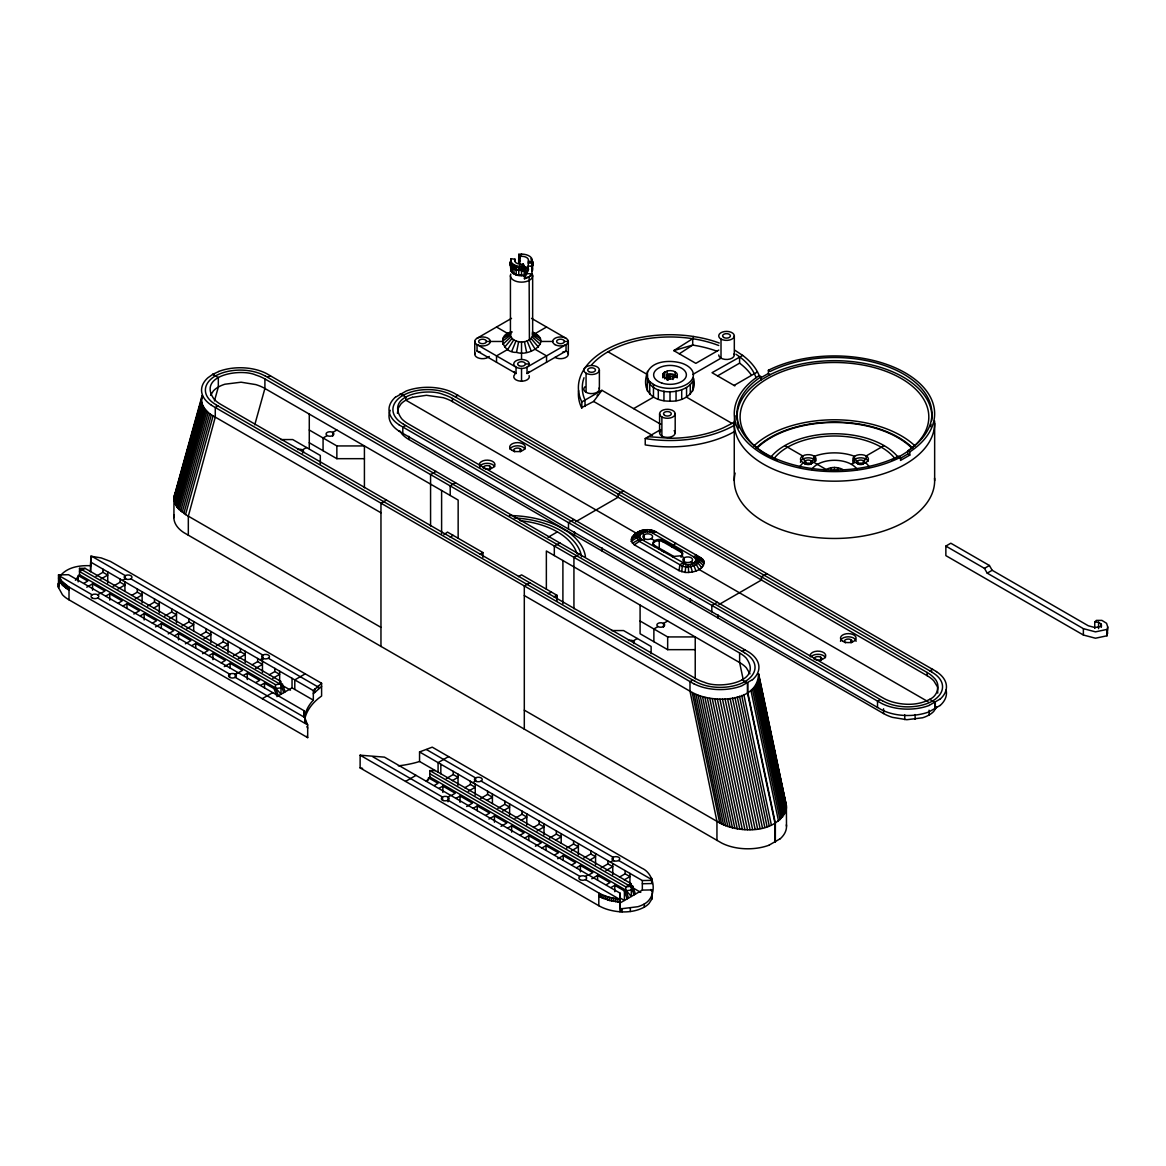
<?xml version="1.0" encoding="UTF-8"?>
<svg xmlns="http://www.w3.org/2000/svg" width="1166" height="1166" viewBox="0 0 1166 1166"><rect width="100%" height="100%" fill="white"/><g stroke="black" fill="none" stroke-linecap="round" stroke-linejoin="round"><path stroke-width="1.5" d="M531.171 266.154A11.106 6.413 0 0 1 532.279 271.022L531.171 275.759L524.423 278.747C525.881 271.955 515.299 277.479 512.268 272.45L512.268 267.845L509.906 263.822L511.189 260.28L509.906 263.822L512.268 267.845L516.188 270.104L524.321 270.731L513.973 269.127L510.285 265.498L510.825 261.884M513.958 273.733L513.973 269.127M521.537 275.555L521.537 268.078L524.321 267.859L523.694 270.337L521.537 270.935M531.9 264.682L532.279 271.022M532.264 269.361L533.183 263.297L531.9 260.28L533.139 264.857L531.9 266.344L528.067 266.008M532.658 275.73L532.658 335.385C530.049 344.174 513.04 344.174 510.431 335.385L510.431 275.73M426.377 781.337L429.817 776.95L625.792 890.095L631.302 896.465L631.302 883.741L419.556 761.485L419.556 751.939L432.236 747.158L641.825 868.16C655.379 874.019 657.566 896.843 644.317 903.956A27.518 15.887 0 0 1 637.933 906.696L622.09 908.678L619.962 911.768L620.283 893.287L384.474 757.142L360.134 755.189L360.119 767.913L598.814 905.72A37.472 21.629 0 0 0 607.661 909.509C619.569 912.978 633.138 913.124 644.302 907.148A27.518 15.887 0 0 0 649.039 903.461L651.838 899.088L652.29 893.098M521.537 359.463L521.537 341.798M598.814 905.72L598.814 892.981L360.134 755.189M622.061 911.87L622.09 908.678L619.948 908.591L619.948 902.222L609.629 900.516L602.122 897.864L600.432 897.048L600.432 893.87L598.814 892.981M602.122 897.864L602.137 894.686L600.432 893.87M603.901 898.636L603.915 895.444L602.137 894.686M605.752 899.321L605.752 896.144L603.915 895.444M607.661 899.963L607.661 896.785L605.752 896.144M609.629 900.516L609.629 897.339L607.661 896.785M611.64 901.012L611.64 897.835L609.629 897.339M613.68 901.435L613.695 898.243L611.64 897.835M615.765 901.77L615.765 898.592L613.695 898.243M617.849 902.032L617.863 898.855L615.765 898.592M642.335 883.741L652.319 883.537L651.517 877.94M651.969 882.327L651.983 879.149M620.283 893.287L619.948 902.222L620.283 896.465M685.069 572.419L679.064 570.655L634.333 544.828L631.287 541.359C631.928 530.909 647.349 527.003 655.598 531.638L701.116 557.916L704.162 561.385C704.366 570.407 692.254 572.914 685.069 572.419L686.104 564.315C690.549 566.151 699.964 560.963 693.639 556.78L652.843 533.226C648.529 529.335 634.683 533.78 641.81 539.596L686.104 564.315M630.325 911.506L630.354 908.299M644.302 907.148L644.317 903.956M651.838 899.088L651.852 895.882M58.519 584.457L58.373 583.219L58.533 587.635L58.519 574.896L68.488 574.707L304.282 710.852L305.419 719.611L307.678 724.902L307.693 737.641L69.013 599.834A37.472 21.629 0 0 1 62.439 594.733L58.533 587.635L59.014 578.438M175.177 492.679L173.982 497.051L173.909 517.631M380.961 512.792L213.101 415.868C205.974 412.079 199.24 403.932 202.184 395.434L173.982 497.051M524.306 595.549L692.181 692.473C711.537 703.331 757.973 703.521 758.556 673.686L786.394 805.677L786.496 826.257M524.306 710.152L719.743 822.977C740.177 833.865 779.558 833.952 786.496 807.163L758.498 673.992M90.861 556.226L90.54 571.529L90.861 556.226L101.194 557.916L110.391 561.4L321.597 683.276L321.597 696.015L318.478 698.376A78.749 45.474 0 0 0 304.763 719.174M90.54 565.16L90.89 559.403M304.428 717.542L304.282 714.029M681.775 571.792L682.27 565.816L684.223 563.863M679.064 570.655L679.851 564.738L682.606 563.149M937.726 693.114L937.508 686.934L933.849 680.9A38.23 22.067 0 0 0 927.145 675.682L452.423 401.6A38.23 22.067 0 0 0 443.371 397.723L426.465 395.289L412.385 397.358M510.723 332.179C495.885 335.808 503.916 353.327 516.509 352.336L518.666 341.58M512.268 272.45L510.825 269.361L511.189 264.682M516.509 352.336C529.524 357.16 553.806 341.026 532.352 332.179M511.189 267.757L510.81 271.022L515.984 274.914A11.106 6.413 0 0 0 524.423 275.555M515.022 260.878L515.022 259.289L514.629 260.455A6.632 3.833 0 0 0 521.275 264.274C526.857 262.889 523.286 272.669 524.321 275.336M524.467 266.912A5.845 3.381 0 0 1 527.192 270.716L528.067 270.847L528.46 260.135A6.632 3.833 0 0 0 521.814 256.301L519.803 256.535L518.768 254.319L521.537 254.101A10.727 6.194 0 0 1 531.9 261.898L531.9 270.964M532.264 261.884L531.9 263.487L533.139 264.857L532.264 264.755L531.9 266.344M646.62 374.884C650.147 360.483 669.911 359.682 681.702 363.18A23.393 13.511 0 0 1 688.567 383.104A23.393 13.511 0 0 1 653.47 384.43L649.754 381.632L647.407 378.382L646.62 374.884C641.752 392.082 654.286 401.614 670.013 401.119C682.97 402.124 698.099 393.015 693.406 378.061L692.604 391.106M647.407 374.563C645.818 395.697 683.32 396.702 692.604 381.559M646.62 387.608L647.407 384.124M644.288 539.96L644.288 534.655L639.055 531.638L637.19 533.037L635.63 536.418L639.055 541.184L679.851 564.738C686.322 570.582 707.077 563.921 696.394 555.191L693.639 556.78M521.537 268.078L518.768 267.859L518.768 275.336M682.474 555.526L682.547 553.777L681.09 552.276L662.856 541.753C659.737 539.975 652.537 540.485 652.902 545.149M1094.743 622.003L1098.576 622.294L1101.287 624.189L1101.476 626.215L1095.063 627.57L1088.33 625.792L992.164 570.276L989.409 565.495L950.815 543.21L945.859 546.082L945.859 555.628L1083.374 635.018L1095.472 638.225L1107.03 635.776L1107.7 626.929L1106.563 623.285L1101.885 620.385L1096.39 620.385L1094.743 622.003L1094.743 628.357M1107.03 635.776L1107.7 626.929M202.505 396.046L175.906 491.265L176.795 489.88M201.485 399.851L173.909 498.538L176.999 507.21L185.525 514.556L380.961 627.381M178.733 482.957L180.191 477.754M182.115 470.831L183.572 465.642M187.915 450.061L189.373 444.858M190.335 441.404L191.792 436.201M193.731 429.277L195.174 424.089M196.15 420.62L197.593 415.431M174.011 500.025L201.587 401.337M174.288 501.497L201.849 402.809M174.711 502.954L202.286 404.281M175.323 504.397L202.884 405.724M176.081 505.825L203.642 407.138M176.999 507.21L204.56 408.523M178.063 508.565L205.639 409.878M179.287 509.877L206.863 411.19M180.657 511.131L208.233 412.458M182.173 512.34L209.734 413.668M214.442 400.9L218.319 387.054L218.319 377.507L212.62 374.432L207.956 377.74A39.309 22.693 0 0 0 211.454 405.214M183.805 513.492L211.367 414.805M185.525 514.556L213.101 415.868M254.742 424.832L264.901 388.482L264.901 378.935A38.23 22.067 0 0 0 255.85 375.058C240.794 368.092 196.835 375.204 214.078 399.166A38.23 22.067 0 0 0 220.797 404.398L695.504 678.481A38.23 22.067 0 0 0 704.57 682.358C719.611 689.325 763.57 682.197 746.327 658.236A38.23 22.067 0 0 0 739.623 653.004L264.901 378.935M583.977 377.74L583.044 381.005A87.712 50.648 0 0 0 583.977 397.489L585.011 400.069L585.011 406.438M58.985 581.645L58.344 586.411M511.189 263.487L516.188 267.247L516.188 274.724M509.906 263.822L511.189 260.28M511.801 351.214L515.984 340.938M511.408 267.058L512.253 264.974L513.186 268.413L515.489 269.419L513.958 266.256L513.186 268.413L512.268 267.845M936.604 706.931L933.806 711.304A27.518 15.887 0 0 1 922.641 717.76L906.827 719.714L892.427 717.352A37.472 21.629 0 0 1 883.58 713.548L408.872 439.48A37.472 21.629 0 0 1 402.299 434.379L399.763 430.895M210.58 395.318L213.436 390.829A28.305 16.339 0 0 1 224.907 384.212L241.085 382.2L255.835 384.605A38.23 22.067 0 0 1 264.901 388.482L458.151 500.054L458.151 538.255M679.297 353.808L692.706 345.063L692.706 338.694L693.726 336.522L699.454 337.528A91.618 52.893 0 0 1 719.233 343.008M649.345 532.06L650.351 529.889L656.385 532.09M530.836 261.65L531.681 260.076L530.836 258.794M75.382 580.274L79.521 574.707L275.497 687.853L281.006 694.222L281.006 681.483L85.031 568.338L79.521 568.338L79.521 574.707L76.767 579.487M427.747 780.535L429.817 776.95L429.817 770.595L435.326 770.595M531.9 263.152L532.804 261.621L531.681 260.076M513.681 339.933L507.764 349.421L496.527 355.892L496.527 362.262M521.537 254.101L519.949 256.447L519.803 265.6M510.825 269.361L510.023 262.248L511.189 263.152L511.189 258.692A10.727 6.194 0 0 0 521.537 266.475L523.14 264.143L523.14 265.731M531.9 274.156L529.131 276.925L524.423 278.747M662.9 377.871L663.964 372.508L668.103 370.773A7.36 4.256 0 0 1 677.125 375.977L671.908 378.994A7.36 4.256 0 0 1 662.9 373.776L663.425 373.251L663.425 377.332M578.584 390.523A91.618 52.893 0 0 0 581.513 407.677L593.64 401.454L601.918 390.319L660.787 424.307M504.674 347.104L511.918 338.592M60.909 575.1C68.269 566.778 80.381 565.204 90.89 565.758M304.53 717.309A78.749 45.474 0 0 1 311.614 702.049L313.319 700.139L313.319 690.593L321.597 683.276M313.319 693.785L321.597 686.468M651.226 532.512L653.674 530.953M639.799 535.252L636.024 534.669L631.156 539.26L635.63 536.418L639.522 536.418M502.721 344.378L510.81 337.047M395.478 397.227L406.249 391.004A39.309 22.693 0 0 1 453.851 393.029L936.56 671.631M752.449 679.661L741.678 685.885A39.309 22.693 0 0 1 694.076 683.859M939.971 699.148L929.2 705.372M939.971 705.517L929.2 711.741M780.025 838.835L769.254 845.044M640.571 534.159L637.19 533.037L632.001 537.118L636.024 534.669M634.333 544.828L641.81 539.596M443.896 534.713L447.467 532.09L482.957 552.582L482.957 557.348M450.28 537.293L452.976 535.267M803.563 462.669L802.383 463.558A37.035 21.382 0 0 0 799.38 467.391M824.581 470.612C829.653 466.619 837.159 466.619 842.785 469.446M884.076 445.601L866.163 455.95L866.163 459.127L863.394 460.73L863.394 463.908A3.892 2.245 0 0 0 857.885 463.908L857.578 460.964L854.503 459.593L854.503 456.416L852.973 455.731A37.035 21.382 0 0 0 815.938 455.731L814.393 456.416L814.393 459.593L811.332 460.964L811.332 464.141M521.085 270.279L524.321 267.859M681.862 556.357L680.9 557.071L682.708 553.369L681.993 551.693L662.856 540.47C659.606 537.657 649.229 540.98 654.359 545.382L673.788 556.43L680.9 555.788L684.267 557.742L684.267 563.047M632.366 543.254L640.571 538.663M400.142 393.919L405.841 396.994L405.841 400.171L636.301 533.226L644.302 529.889L645.308 532.06M631.287 541.359L636.024 538.153L639.799 537.57M929.608 699.396C938.076 695.81 941.079 684.048 933.849 677.723A38.23 22.067 0 0 0 927.145 672.49L452.423 398.422A38.23 22.067 0 0 0 443.371 394.545C428.316 387.578 384.357 394.691 401.6 418.652A38.23 22.067 0 0 0 408.319 423.885L883.026 697.968A38.23 22.067 0 0 0 892.092 701.845C904.291 705.386 918.196 705.517 929.608 699.396L935.307 702.457L935.307 708.826M639.055 531.638L633.75 535.048L637.19 533.037M718.81 350.091L695.84 363.355L673.788 350.616L692.706 338.694L698.201 339.656A87.712 50.648 0 0 1 718.737 345.5M760.611 377.901L768.394 373.47L768.394 370.278A100.189 57.848 0 0 1 905.297 372.872A100.189 57.848 0 0 1 909.786 451.912L909.786 455.104L900.516 460.453L900.516 457.261L898.724 456.081A97.463 56.274 0 0 1 765.537 453.559A97.463 56.274 0 0 1 761.179 376.676L759.124 375.627A100.189 57.848 0 0 0 763.613 454.682A100.189 57.848 0 0 0 900.516 457.261M737.204 420.635A97.463 56.274 0 0 1 761.179 379.854L770.187 374.65A97.463 56.274 0 0 1 877.561 366.488A97.463 56.274 0 0 1 931.707 420.635M768.394 370.278L770.187 371.473A97.463 56.274 0 0 1 903.373 373.98A97.463 56.274 0 0 1 907.731 450.878L907.731 454.055L900.269 458.427M502.706 338.563L510.81 333.724L510.431 335.385L502.05 341.478L486.441 341.463A3.892 2.245 0 0 1 480.596 343.402A3.892 2.245 0 0 1 480.596 339.51A3.892 2.245 0 0 1 486.441 341.463M643.428 532.512L641.475 530.559L639.464 531.754L644.302 529.889M305.259 673.846L294.794 679.895L294.794 689.441M405.564 781.409L416.029 775.361M212.62 374.432L218.727 371.517M218.027 405.987L215.273 407.575L215.273 417.137L188.324 516.174L188.324 535.267M267.655 377.347L270.41 375.744M528.213 261.213L531.9 261.898M528.067 270.847L528.577 269.157L527.44 267.67L522.732 265.79M477.04 338.271L511.524 318.362M85.031 568.338L79.521 571.529L275.497 684.675L282.391 683.874L285.145 691.832M302.388 449.916L306.527 447.525M327.209 435.588A3.892 2.245 0 0 1 328.958 431.828A3.892 2.245 0 0 1 333.724 434.583A3.892 2.245 0 0 1 327.209 435.588L323.069 437.979L323.069 450.717M336.857 430.021L332.718 432.411L332.718 436.055M84.083 583.189L87.771 581.062L78.137 575.508L78.137 581.878M96.035 576.295L102.929 572.317L107.738 575.086L100.844 579.065M86.75 587.198L92.566 583.845L104.955 590.987L101.282 593.115M546.548 327.019L535.311 333.505L532.629 332.31M97.682 594.791L100.465 593.173M122.517 580.435L125.316 578.832L125.316 575.64L91.837 556.313M113.219 586.221L120.113 582.242L124.922 585.011L118.028 588.99M106.091 595.884L109.764 593.771L122.153 600.913L118.466 603.041M405.549 425.473L402.795 427.062L402.795 433.431M455.177 396.819L457.932 395.23M131.641 595.432L137.311 592.168L142.121 594.937L135.227 598.916M123.275 605.81L126.963 603.697L139.337 610.838L133.828 614.03M527.047 373.514L566.035 351.01L566.035 344.64L527.047 367.144L527.047 373.514A7.798 4.504 0 0 0 529.072 371.502M147.616 606.072L154.495 602.093L159.305 604.862L153.65 608.127M140.474 615.735L144.147 613.622L156.536 620.764L152.396 623.154M164.8 615.998L171.694 612.019L176.503 614.788L169.609 618.767M155.515 626.9L161.345 623.548L173.719 630.689L168.21 633.881M386.471 500.054L380.961 503.231L380.961 646.489M436.099 471.399L430.575 474.591L430.575 525.968M181.998 625.923L188.877 621.944L193.687 624.714L186.808 628.693M174.856 635.587L178.529 633.473L190.918 640.615L185.394 643.807M581.834 408.275L581.834 401.92L601.918 390.319M455.512 482.622L450.207 485.916L450.207 495.463M200.567 635.047L206.076 631.87L210.886 634.639L203.992 638.618M192.04 645.512L195.728 643.399L208.102 650.541L202.593 653.718M216.38 645.775L223.26 641.796L228.07 644.565L222.415 647.83M633.619 408.625L653.47 397.169L653.47 384.43M692.808 374.446L721.011 358.166L721.011 339.073A7.798 4.504 0 0 1 724.509 331.538A7.798 4.504 0 0 1 734.055 337.047A7.798 4.504 0 0 1 721.011 339.073M209.239 655.438L212.912 653.324L225.3 660.466L221.161 662.856M759.868 377.288A91.618 52.893 0 0 0 758.498 373.922L756.763 370.613A91.618 52.893 0 0 0 742.698 355.411L712.032 372.697L734.871 385.888M717.542 375.889L739.594 363.151L739.594 356.781L735.965 354.216M233.564 655.686L240.458 651.707L245.268 654.49L238.374 658.469M224.28 666.602L230.11 663.25L242.484 670.392L236.975 673.569M734.084 385.436L757.463 371.939M237.995 672.578L235.24 674.167L235.24 677.359L304.967 717.6M260.047 659.839L262.816 658.251A3.892 2.245 0 0 0 269.346 657.245A3.892 2.245 0 0 0 264.565 654.476A3.892 2.245 0 0 0 262.816 658.251M252.133 664.824L257.657 661.632L262.452 664.416L255.573 668.395M734.799 431.376A91.618 52.893 0 0 1 646.299 445.077L645.235 444.887L645.235 438.518L660.714 429.584M243.621 675.289L247.294 673.176L259.683 680.317L256.01 682.445M269.171 674.837L274.841 671.558L279.651 674.342L272.757 678.32M479.867 554.36L482.957 552.582M260.82 685.214L264.493 683.101L274.112 688.654L276.313 695.023M274.112 688.654L281.006 687.853M272.742 692.633L262.248 698.682M573.993 519.54L568.483 522.718L568.483 529.087M623.621 490.886L618.097 494.078L618.097 497.255L575.567 521.814M548.093 537.264L557.392 531.885M276.867 696.612L292.039 687.853L313.319 700.139M560.03 542.962L554.316 546.023L554.316 555.57M518.462 576.645L521.552 574.853L557.042 595.345L557.042 600.65M529.83 582.811L524.306 586.002L524.306 729.246M579.444 554.171L573.934 557.348L573.934 608.739M652.843 533.226L655.598 531.638M553.894 596.788L557.042 595.345M662.215 551.372L663.483 550.644L663.483 551.912M675.989 543.414L671.966 545.732L671.966 547.014M851.544 464.389L855.13 462.319A7.798 4.504 0 0 0 864.545 463.033L866.163 462.319A7.798 4.504 0 0 0 866.163 455.95A7.798 4.504 0 0 0 855.13 455.95L853.891 456.883A7.798 4.504 0 0 0 855.13 462.319M628.489 640.557A3.892 2.245 0 0 1 633.196 640.906L637.336 638.516M658.018 626.579A3.892 2.245 0 0 1 659.767 622.819A3.892 2.245 0 0 1 664.533 625.574A3.892 2.245 0 0 1 658.018 626.579L653.878 628.97L653.878 641.708M667.666 621.012L663.527 623.402L663.527 627.046M717.352 602.297L711.828 605.489L711.828 611.859M766.966 573.657L761.456 576.835L761.456 580.027L718.926 604.571M434.393 785.432L438.066 783.304L428.432 777.751M446.33 778.538L453.224 774.559L458.034 777.328L452.364 780.608M439.203 788.201L442.876 786.088L455.25 793.23L451.577 795.358M450.761 795.416L448.006 797.019L448.006 801.785M472.828 782.678L475.582 781.089L475.582 777.911L426.494 749.578M464.753 787.75L470.423 784.485L475.232 787.254L468.338 791.233M455.935 798.389L460.06 796.014L472.449 803.155L466.633 806.522M480.713 798.389L487.607 794.41L492.416 797.18L486.907 800.357M692.75 680.07L689.995 681.658L689.995 691.205L716.944 821.36L716.944 840.467M742.378 651.415L745.132 649.826M473.119 808.315L477.258 805.939L489.633 813.081L485.96 815.209M497.911 808.315L504.805 804.336L509.615 807.105L502.721 811.084M488.933 819.042L494.442 815.865L506.831 823.007L501.016 826.373M515.095 818.24L521.989 814.262L526.799 817.031L521.289 820.208M507.501 828.166L511.641 825.79L524.015 832.932L520.342 835.06M533.518 827.452L539.188 824.187L543.997 826.956L537.103 830.935M945.859 546.082L984.454 568.367L989.409 565.495M524.7 838.092L528.825 835.716L541.213 842.858L535.398 846.225M984.454 568.367L987.208 573.133L992.164 570.276M549.477 838.092L556.371 834.113L561.181 836.882L555.672 840.059M541.884 848.017L546.023 845.642L558.397 852.783L554.725 854.911M566.676 848.017L573.57 844.038L578.38 846.808L571.486 850.786M557.698 858.744L563.207 855.567L575.596 862.709L571.923 864.837M583.86 857.943L590.754 853.964L595.564 856.733L589.894 859.998M576.733 867.606L580.406 865.493L592.794 872.634L589.107 874.762M880.272 699.556L877.517 701.145L877.517 707.514M929.9 670.902L932.654 669.313M585.507 876.424L588.305 874.821M610.357 862.082L613.141 860.479L613.141 857.287L481.092 781.089M601.058 867.868L607.952 863.889L612.762 866.659L605.868 870.638M591.774 878.77L597.59 875.418L609.978 882.56L606.305 884.688M619.481 877.08L625.136 873.815L629.946 876.584L624.276 879.849M611.115 887.457L614.788 885.344L624.408 890.897L627.177 898.855M631.302 883.741L625.792 886.918L429.817 773.772M620.283 902.834L642.335 890.095L652.319 889.906M448.575 756.588L438.081 762.637L438.081 772.183M734.682 421.83A87.712 50.648 0 0 1 732.029 423.418L723.401 427.791A87.712 50.648 0 0 1 670.013 438.256L648.427 436.682M636.301 533.226L641.475 530.559M504.659 335.837L511.918 332.179M511.787 331.727L507.749 333.505L496.527 327.019M548.02 593.727L551.533 592.168M863.394 463.908L862.592 464.272A3.892 2.245 0 0 1 857.885 463.908M1107.03 629.407L1095.472 631.855L1083.374 628.649L987.208 573.133M694.878 557.712L698.259 556.59L703.083 559.491M419.556 761.485L416.262 762.477A78.749 45.474 0 0 1 398.349 765.858M673.788 350.616L692.706 345.063L698.201 346.025A87.712 50.648 0 0 1 717.134 351.272M643.02 530.749L647.319 529.655L647.319 531.915M667.171 374.271L668.103 373.951A7.36 4.256 0 0 1 677.125 376.968M677.125 377.871A7.36 4.256 0 0 0 668.103 374.869L667.141 375.088L667.71 380.145M695.65 558.805L699.425 558.222L704.162 561.385M533.183 263.297L528.067 262.889M521.537 266.475L524.321 266.271M666.967 376.37L675.901 377.055M419.556 751.939L642.335 880.549L652.304 880.374M552.728 341.463L541.039 341.463L532.658 335.385L532.279 333.724L540.368 338.548M564.417 341.463A3.892 2.245 0 0 0 558.572 339.51A3.892 2.245 0 0 0 558.572 343.402A3.892 2.245 0 0 0 564.417 341.463L568.323 341.463L568.323 354.187M525.429 363.967L529.335 363.967M280.685 439.567L292.739 439.567L320.315 455.483L320.315 464.33M309.281 430.021L336.857 445.937L364.419 445.937L364.419 487.782M309.281 442.759L336.857 458.675L364.419 458.675M695.927 559.971L699.819 559.971L704.293 563.484M611.494 630.558L623.548 630.558L651.124 646.474L651.124 653.762M640.09 621.012L667.666 636.928L695.227 636.928L695.227 678.772M640.09 605.096L640.09 633.75L667.666 649.666L695.227 649.666M631.302 890.095L624.408 890.897L624.408 900.443L620.297 898.068M617.863 898.855L619.962 899.03M511.189 258.692L515.022 259.289M524.467 275.468A5.845 3.381 0 0 0 527.192 273.427L532.279 274.214M695.65 561.138L699.425 561.721L703.448 565.627M645.235 438.518L646.299 438.707A91.618 52.893 0 0 0 734.799 425.022M360.119 767.913L362.597 768.365M516.188 267.247L518.768 267.859M694.878 562.216L698.259 563.338L701.699 567.696M805.502 463.908A3.892 2.245 0 0 1 805.502 460.73L806.318 464.272A3.892 2.245 0 0 0 811.026 463.908L811.026 460.73A3.892 2.245 0 0 0 805.502 460.73L802.747 459.127L802.747 455.95L784.835 445.601M532.614 332.908L538.415 335.837M907.731 450.878L909.786 451.912M907.731 454.055L909.786 455.104M742.086 679.909L747.785 682.985L747.785 692.531L775.346 823.036L775.346 842.143M694.018 683.917L211.367 405.258M598.814 896.173L600.432 897.048M529.131 276.925L529.408 339.933L535.34 349.421L546.548 355.892L546.548 362.262M813.781 462.319A7.798 4.504 0 0 0 815.019 456.883L813.781 455.95A7.798 4.504 0 0 0 802.747 455.95A7.798 4.504 0 0 0 802.747 462.319L804.365 463.033A7.798 4.504 0 0 0 813.781 462.319L826.126 469.446M607.982 351.797L647.188 374.446M732.029 423.418L686.555 397.169L686.555 387.608M531.55 318.362L566.035 338.271M593.64 401.454L652.523 435.457M477.04 351.01L516.028 373.514L516.028 367.144A7.798 4.504 0 0 1 519.511 359.624A7.798 4.504 0 0 1 529.072 365.133A7.798 4.504 0 0 1 516.028 367.144L477.04 344.64L477.04 351.01A7.798 4.504 0 0 0 480.538 352.176M453.035 395.595L932.028 672.141M651.182 538.634L654.549 540.587L654.549 541.855M691.161 561.721L696.394 564.738L699.148 569.518L928.049 701.67M403.421 424.235L882.414 700.781M265.513 376.108L744.506 652.654M215.899 404.762L694.892 681.294M130.825 578.832L262.816 655.059L262.816 659.839M268.326 658.251L317.414 686.585M618.65 860.479L652.144 879.805M90.54 561.983L313.319 690.593M629.932 884.528L632.686 886.116L635.441 894.074M79.521 568.338L281.006 684.675L283.761 692.633M282.74 685.681L290.48 690.141M429.817 770.595L631.302 886.918L634.056 894.876M632.905 887.836L640.761 892.384M58.679 575.45L92.158 594.791M97.682 597.969L229.717 674.167L229.717 677.359A3.892 2.245 0 0 0 236.246 676.353A3.892 2.245 0 0 0 231.466 673.584A3.892 2.245 0 0 0 229.717 677.359M372.785 756.763L442.497 797.019L442.497 800.197M448.006 800.197L579.998 876.424M585.507 879.616L618.986 898.957M58.519 574.896L61.463 580.857L68.998 587.096L307.678 724.902M58.519 578.088L62.439 585.172L69.013 590.288L69.013 599.834M398.889 424.745L881.54 703.389A39.309 22.693 0 0 0 929.258 705.415M398.889 431.114L881.54 709.759A39.309 22.693 0 0 0 929.258 711.785M734.799 350.208L742.698 355.411M768.394 373.47L770.187 374.65M882.516 700.722A35.359 20.42 0 0 0 932.494 701.058L934.943 702.675L934.943 709.045M400.506 393.7L403.072 395.391A35.359 20.42 0 0 1 452.933 395.653M744.855 681.498L747.421 683.189L747.421 692.735L774.982 823.254L774.982 842.348M212.984 374.213L215.55 375.904A35.359 20.42 0 0 1 265.411 376.166M865.347 462.669L866.527 463.558A37.035 21.382 0 0 1 869.53 467.391M800.474 462.319A7.798 4.504 0 0 1 805.283 458.165A7.798 4.504 0 0 1 813.781 459.127L815.019 460.06A7.798 4.504 0 0 1 815.792 461.153M811.026 460.73L811.638 461.197A3.892 2.245 0 0 1 811.638 463.441M532.279 337.047L540.368 344.364M692.021 563.863L693.974 565.816L695.985 570.99M531.171 338.592L538.43 347.089M306.906 726.666L307.693 728.094M306.906 736.212L307.693 737.641M581.834 401.92L581.513 401.308A91.618 52.893 0 0 1 693.726 336.522M650.92 879.922L651.517 881.117M650.92 889.469L651.969 891.888M667.171 371.079L667.141 380.16M690.141 564.315L692.429 571.996M519.803 258.123L518.768 255.908L519.803 261.242M518.666 263.166L518.768 254.319M527.105 340.938L531.302 351.214M749.986 673.817L746.327 667.783A38.23 22.067 0 0 0 739.623 662.565L546.358 550.979L546.358 589.18M628.547 898.053L625.792 890.095L625.792 886.918L632.686 886.116L632.686 890.897M278.251 695.81L275.497 687.853L275.497 684.675M1106.942 630.864L1107.7 633.298M304.822 720.18L305.419 722.789L305.419 719.611M758.643 676.076L775.405 755.437M776.148 758.964L786.394 805.677M758.862 678.131L786.423 808.636M765.333 709.934L766.077 713.461M773.524 748.732L775.011 755.787M782.838 792.822L784.324 799.876M758.629 679.603L786.19 810.122M758.221 681.061L785.797 811.58M757.652 682.504L785.228 813.023M756.923 683.917L784.499 814.436M756.034 685.317L783.61 815.821M755 686.657L782.561 817.177M753.804 687.969L781.366 818.474M752.449 689.223L780.025 819.727M750.933 690.447L778.494 820.966M743.34 680.201L739.623 662.565L739.623 653.004M743.821 694.557L771.382 825.076M741.678 695.432L769.254 825.951M739.506 696.219L767.082 826.723M737.247 696.904L764.823 827.408M734.915 697.501L762.477 828.02M732.51 698.026L760.086 828.53M730.062 698.434L757.623 828.953M727.569 698.769L755.131 829.274M725.033 699.002L752.595 829.507M722.483 699.134L750.044 829.653M719.918 699.177L747.479 829.682M717.352 699.119L744.914 829.624M714.787 698.959L742.363 829.478M712.251 698.711L739.827 829.215M709.759 698.361L737.32 828.88M707.296 697.924L734.871 828.428M704.891 697.385L732.467 827.904M702.544 696.772L730.12 827.277M700.285 696.073L727.846 826.577M698.099 695.271L725.66 825.79M696 694.411L723.576 824.916M694.018 693.464L721.579 823.968M692.181 692.473L719.743 822.977M524.423 341.58L526.595 352.336M688.698 572.491L688.129 564.475M397.431 413.318L398.102 408.435L400.958 403.946A28.305 16.339 0 0 1 412.429 397.329M318.464 685.637L318.478 688.815M314.776 688.975L314.776 692.167M304.224 711.712L304.224 714.904M68.998 587.096L69.013 590.288M67.482 586.163L67.482 589.355M66.054 585.186L66.054 588.378M64.728 584.166L64.742 587.343M63.532 583.102L63.532 586.279M62.439 581.994L62.439 585.172M61.463 580.857L61.463 584.049M60.617 579.691L60.617 582.883M59.889 578.511L59.889 581.703M59.306 577.316L59.306 580.508M58.839 576.106L58.854 579.298M511.189 266.344L511.189 270.964L510.81 267.699M1101.287 624.189L1101.287 627.366M1098.576 622.294L1098.576 628.663M1083.374 628.649L1083.374 635.018M934.651 423.316L934.651 480.625M929.069 710.211L929.069 714.991M927.145 672.49L927.145 675.682M915.106 714.569L915.106 719.335M904.729 714.831L904.729 719.597M883.58 708.782L883.58 713.548M851.049 639.711L851.049 642.889A3.892 2.245 0 0 0 851.049 639.711A3.892 2.245 0 0 0 845.539 639.711A3.892 2.245 0 0 0 845.539 642.889M837.509 467.683L837.509 470.875M834.448 467.449L834.448 470.641M831.402 467.683L831.402 470.875M820.718 657.216L820.718 660.393A3.892 2.245 0 0 0 818.969 656.633A3.892 2.245 0 0 0 814.203 659.388M813.781 455.95L813.781 459.127M761.179 376.676L761.179 379.854M734.318 335.881L734.318 354.989M734.259 423.316L734.259 480.625M717.892 614.715L717.892 617.907M690.33 598.799L690.33 601.977M690.272 384.824L690.272 394.37M681.702 389.765L681.702 399.311M681.09 551.008L681.09 552.276M676.061 391.106L676.061 400.652M675.216 371.881L675.216 375.962M675.187 413.799A7.798 4.504 0 0 1 663.483 417.69A7.798 4.504 0 0 1 663.483 409.893A7.798 4.504 0 0 1 675.187 413.799L675.187 432.892M673.059 376.37L673.059 379.518M672.593 555.905L672.593 557.173M670.013 376.137L670.013 379.285M670.013 391.572L670.013 401.119M668.103 374.869L668.103 380.043M667.666 636.928L667.666 649.666M664.795 371.881L664.795 378.95M663.95 391.106L663.95 400.652M662.856 540.47L662.856 541.753M661.88 416.976L661.88 436.084M659.592 413.799L659.592 432.892M659.256 541.184L659.256 549.317M658.309 389.765L658.309 399.311M654.359 545.382L654.359 546.65M649.754 381.632L649.754 394.37M647.407 371.386L647.407 391.106M642.335 880.549L642.335 890.095M629.946 873.407L629.946 882.953M625.136 870.623L625.136 873.815M614.788 885.344L614.788 891.698M612.762 863.481L612.762 874.617M607.952 860.697L607.952 863.889M602.122 547.874L602.122 551.052M599.382 370.03A7.798 4.504 0 0 1 587.679 373.922A7.798 4.504 0 0 1 587.679 366.124A7.798 4.504 0 0 1 599.382 370.03L599.382 389.123M597.59 875.418L597.59 880.184M595.564 853.556L595.564 864.691M590.754 850.772L590.754 853.964M586.061 373.207L586.061 392.315M580.406 865.493L580.406 871.847M578.38 843.63L578.38 854.765M574.547 531.958L574.547 535.136M573.57 840.846L573.57 844.038M563.207 855.567L563.207 860.333M562.901 560.54L562.901 603.828M561.181 833.705L561.181 843.251M556.678 595.564L556.678 599.193M556.371 830.921L556.371 834.113M546.023 845.642L546.023 850.408M543.997 823.779L543.997 834.914M539.188 820.995L539.188 824.187M528.825 835.716L528.825 840.482M527.192 270.716L527.192 273.427M526.799 813.853L526.799 824.989M525.677 267.451L525.677 276.517M523.286 264.055L523.286 265.644M521.989 811.07L521.989 814.262M521.537 368.471L521.537 381.195M520.24 448.721L520.24 451.898A3.892 2.245 0 0 0 520.24 448.721A3.892 2.245 0 0 0 514.731 448.721A3.892 2.245 0 0 0 514.731 451.898M514.876 259.362L514.876 260.951M511.641 825.79L511.641 832.145M509.615 803.928L509.615 815.063M504.805 801.144L504.805 804.336M494.442 815.865L494.442 822.219M492.416 794.002L492.416 803.549M489.909 466.225L489.909 469.402A3.892 2.245 0 0 0 488.175 465.642A3.892 2.245 0 0 0 483.394 468.397M487.607 791.218L487.607 794.41M477.258 805.939L477.258 810.705M475.232 784.077L475.232 795.212M474.751 341.463L474.751 354.187M470.423 781.293L470.423 784.485M460.06 796.014L460.06 802.368M458.034 774.151L458.034 785.286M453.224 771.367L453.224 774.559M452.423 398.422L452.423 401.6M442.876 786.088L442.876 792.457M441.608 490.507L441.608 533.795M440.835 764.226L440.835 773.772M408.872 436.303L408.872 439.48M336.857 445.937L336.857 458.675M309.281 414.105L309.281 448.677M304.282 710.852L304.282 717.221M292.039 678.306L292.039 687.853M279.651 671.164L279.651 682.299M274.841 668.38L274.841 671.558M264.493 683.101L264.493 687.867M262.452 661.239L262.452 672.374M257.657 658.455L257.657 661.632M247.294 673.176L247.294 679.53M245.268 651.313L245.268 662.448M240.458 648.529L240.458 651.707M230.11 663.25L230.11 668.016M228.07 641.387L228.07 652.523M223.26 638.604L223.26 641.796M212.912 653.324L212.912 659.679M210.886 631.462L210.886 642.597M206.076 628.678L206.076 631.87M195.728 643.399L195.728 648.165M193.687 621.536L193.687 631.083M188.877 618.752L188.877 621.944M178.529 633.473L178.529 639.828M176.503 611.611L176.503 622.746M171.694 608.827L171.694 612.019M161.345 623.548L161.345 628.314M159.305 601.685L159.305 612.82M154.495 598.901L154.495 602.093M144.147 613.622L144.147 619.977M142.121 591.76L142.121 602.895M137.311 588.976L137.311 592.168M126.963 603.697L126.963 608.463M124.922 581.834L124.922 591.381M120.113 579.05L120.113 582.242M109.764 593.771L109.764 600.126M107.738 571.908L107.738 583.044M102.929 569.125L102.929 572.317M92.566 583.845L92.566 590.2M804.89 464.374A3.892 2.245 0 0 1 811.026 463.908M864.021 463.441A3.892 2.245 0 0 0 863.015 460.526A3.892 2.245 0 0 0 857.885 460.73L857.272 461.197A3.892 2.245 0 0 0 857.272 463.441M771.513 456.329A70.179 40.519 0 0 1 834.448 433.737A70.179 40.519 0 0 1 897.397 456.329M775.011 457.334A66.273 38.259 0 0 1 834.448 435.997A66.273 38.259 0 0 1 893.899 457.334M756.792 448.371A89.665 51.77 0 0 1 912.103 448.371M756.122 448.138A90.452 52.222 0 0 1 912.789 448.138M931.08 424.307A97.463 56.274 0 0 1 930.439 426.727M738.865 427.937A97.463 56.274 0 0 1 737.364 421.859M934.549 420.795A100.189 57.848 0 0 1 830.09 481.121A100.189 57.848 0 0 1 735.119 415.766M934.549 478.104A100.189 57.848 0 0 1 830.09 538.415A100.189 57.848 0 0 1 735.119 473.075M811.74 469.49A24.165 13.948 0 0 1 834.448 460.293A24.165 13.948 0 0 1 857.17 469.49M852.842 462.319A7.798 4.504 0 0 1 853.891 460.06L855.13 459.127A7.798 4.504 0 0 1 868.174 461.153M753.79 445.995A94.344 54.467 0 0 1 915.106 445.995M763.526 452.874A94.344 54.467 0 0 1 773.816 375.233A94.344 54.467 0 0 1 908.037 382.856A94.344 54.467 0 0 1 891.888 460.176M777.022 460.176A94.344 54.467 0 0 1 764.896 453.749M739.594 363.151A87.712 50.648 0 0 1 751.05 374.607M674.137 430.648A7.798 4.504 0 0 1 667.389 437.396A7.798 4.504 0 0 1 660.641 430.648M599.105 387.957A7.798 4.504 0 0 1 590.564 393.583A7.798 4.504 0 0 1 584.822 386.879M734.055 353.823A7.798 4.504 0 0 1 727.54 359.449A7.798 4.504 0 0 1 718.722 354.989M591.337 365.22A87.712 50.648 0 0 1 692.706 338.694M739.594 356.781A87.712 50.648 0 0 1 753.076 371.342L754.737 374.505A87.712 50.648 0 0 1 756.034 377.74M598.333 394.56A7.798 4.504 0 0 1 597.094 395.493M489.297 356.446A7.798 4.504 0 0 1 479.561 358.356A7.798 4.504 0 0 1 475.014 353.021M567.274 351.943A7.798 4.504 0 0 1 565.262 357.758A7.798 4.504 0 0 1 555.001 357.379M529.072 375.539A7.798 4.504 0 0 1 520.517 381.165A7.798 4.504 0 0 1 514.789 374.446M516.028 373.514A7.798 4.504 0 0 1 514.002 371.502M566.035 351.01A7.798 4.504 0 0 1 562.537 352.176M532.279 274.068A11.106 6.413 0 0 1 521.537 282.143A11.106 6.413 0 0 1 510.81 274.068M403.523 424.176A35.359 20.42 0 0 1 402.955 395.332M931.925 672.199A35.359 20.42 0 0 1 932.494 701.043M398.976 431.07A39.309 22.693 0 0 1 390.246 410.301M398.976 424.701A39.309 22.693 0 0 1 395.391 397.198M936.473 671.674A39.309 22.693 0 0 1 940.058 699.192M946.078 689.995A39.309 22.693 0 0 1 940.058 705.547M480.407 466.881A7.798 4.504 0 0 1 485.143 460.279A7.798 4.504 0 0 1 494.952 464.636A7.798 4.504 0 0 1 485.143 468.98M479.634 466.648A7.798 4.504 0 0 1 487.155 463.31A7.798 4.504 0 0 1 494.69 466.648M509.95 449.143A7.798 4.504 0 0 1 517.485 445.806A7.798 4.504 0 0 1 525.021 449.143M840.497 641.3A7.798 4.504 0 0 1 848.294 636.796A7.798 4.504 0 0 1 856.092 641.3M810.428 656.793A7.798 4.504 0 0 1 817.293 651.138A7.798 4.504 0 0 1 825.732 656.006A7.798 4.504 0 0 1 815.952 659.971M811.215 656.56A7.798 4.504 0 0 1 818.984 654.345A7.798 4.504 0 0 1 825.499 657.639M216.001 404.689A35.359 20.42 0 0 1 215.433 375.846M744.404 652.712A35.359 20.42 0 0 1 744.972 681.571A35.359 20.42 0 0 1 694.994 681.236M633.196 640.906A3.892 2.245 0 0 1 633.823 643.632M297.694 449.566A3.892 2.245 0 0 1 302.737 450.134A3.892 2.245 0 0 1 302.388 453.108M769.312 845.102A39.309 22.693 0 0 1 721.652 843.033L183.805 532.585A39.309 22.693 0 0 1 174.2 514.687M786.394 824.785A39.309 22.693 0 0 1 780.112 838.864M752.536 679.705A39.309 22.693 0 0 0 748.951 652.188L266.387 373.499A39.309 22.693 0 0 0 218.669 371.473M519.963 520.634A70.179 40.519 0 0 1 576.879 553.5M514.221 517.937A74.07 42.763 0 0 1 581.557 556.809M509.469 515.532A77.976 45.022 0 0 1 557.887 526.055L567.507 531.594A77.976 45.022 0 0 1 585.449 556.605M588.815 371.619A3.892 2.245 0 0 0 595.345 370.613A3.892 2.245 0 0 0 590.564 367.858A3.892 2.245 0 0 0 588.815 371.619M664.635 415.387A3.892 2.245 0 0 0 671.15 414.382A3.892 2.245 0 0 0 666.384 411.627A3.892 2.245 0 0 0 664.635 415.387M723.765 337.484A3.892 2.245 0 0 0 730.28 336.464A3.892 2.245 0 0 0 725.514 333.709A3.892 2.245 0 0 0 723.765 337.484M661.822 383.075A16.368 9.459 0 0 0 686.38 374.884A16.368 9.459 0 0 0 661.822 366.692A16.368 9.459 0 0 0 661.822 383.075M478.643 345.355A7.798 4.504 0 0 0 490.347 341.463A7.798 4.504 0 0 0 478.643 337.557A7.798 4.504 0 0 0 478.643 345.355M555.001 344.64A7.798 4.504 0 0 0 568.046 342.629A7.798 4.504 0 0 0 558.499 337.105A7.798 4.504 0 0 0 555.001 344.64M518.783 365.556A3.892 2.245 0 0 0 525.298 364.55A3.892 2.245 0 0 0 520.532 361.795A3.892 2.245 0 0 0 518.783 365.556M684.267 561.721A4.868 2.813 0 0 0 692.415 560.452A4.868 2.813 0 0 0 686.453 557.013A4.868 2.813 0 0 0 684.267 561.721M644.288 538.634A4.868 2.813 0 0 0 652.45 537.38A4.868 2.813 0 0 0 646.474 533.926A4.868 2.813 0 0 0 644.288 538.634M511.976 450.309A7.798 4.504 0 0 0 525.021 448.283A7.798 4.504 0 0 0 515.459 442.774A7.798 4.504 0 0 0 511.976 450.309M842.785 641.3A7.798 4.504 0 0 0 855.829 639.274A7.798 4.504 0 0 0 846.268 633.765A7.798 4.504 0 0 0 842.785 641.3M126.117 579.181A3.892 2.245 0 0 0 131.962 577.243A3.892 2.245 0 0 0 126.117 575.29A3.892 2.245 0 0 0 126.117 579.181M92.158 597.969A3.892 2.245 0 0 0 98.687 596.963A3.892 2.245 0 0 0 93.907 594.208A3.892 2.245 0 0 0 92.158 597.969M613.957 860.829A3.892 2.245 0 0 0 619.802 858.89A3.892 2.245 0 0 0 613.957 856.937A3.892 2.245 0 0 0 613.957 860.829M476.398 781.453A3.892 2.245 0 0 0 482.243 779.5A3.892 2.245 0 0 0 476.398 777.547A3.892 2.245 0 0 0 476.398 781.453M579.998 879.616A3.892 2.245 0 0 0 586.513 878.61A3.892 2.245 0 0 0 581.747 875.855A3.892 2.245 0 0 0 579.998 879.616M443.299 800.546A3.892 2.245 0 0 0 449.143 798.608A3.892 2.245 0 0 0 443.299 796.655A3.892 2.245 0 0 0 443.299 800.546"/></g></svg>
